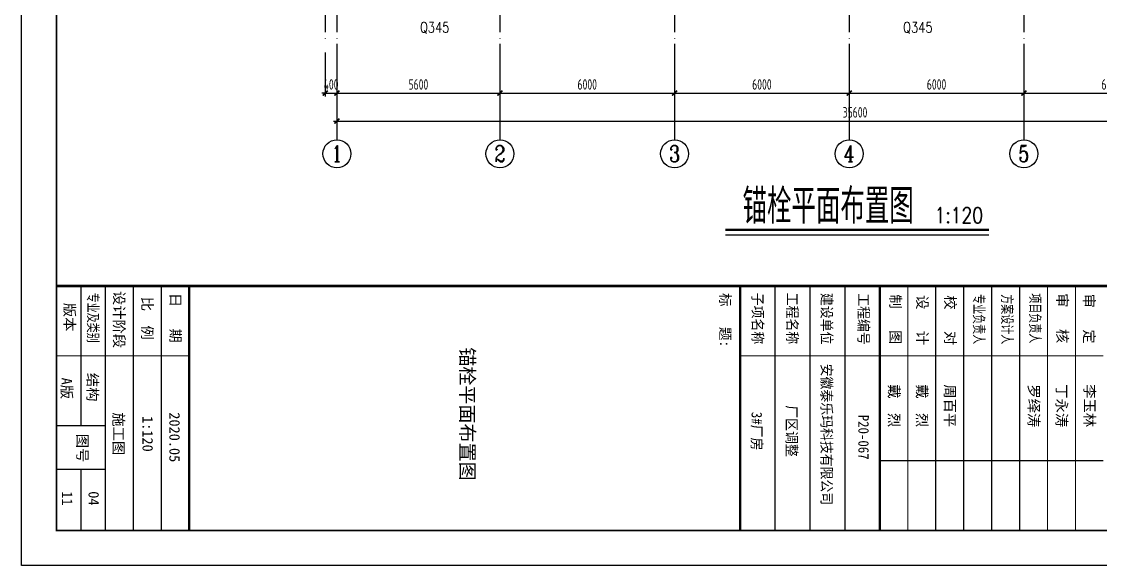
# Model space of a CAD drawing. Extents: x -1389621 to 57380, y -92505 to 283644.
# Drawn here: x -383095 to -346033, y 57648 to 76332 of the extents above; entities that cross this region are included whole.
import ezdxf
from ezdxf.enums import TextEntityAlignment as Align

# ---------------------------------------------------------------- set-up
doc = ezdxf.new("R2010")
doc.units = 0
doc.header["$LTSCALE"] = 100
doc.header["$MEASUREMENT"] = 0
doc.linetypes.add('DOTE', pattern=[2.42, 2, -0.2, 0.02, -0.2])
doc.linetypes.add('SOLID', pattern=[0])
doc.layers.get('0').update_dxf_attribs({"linetype": 'CONTINUOUS'})
doc.layers.get('Defpoints').update_dxf_attribs({"linetype": 'CONTINUOUS'})
for name, color, linetype in [('5图框', 7, 'CONTINUOUS'), ('AXIS', 3, 'CONTINUOUS'), ('AXIS_TEXT', 7, 'CONTINUOUS'), ('BORDER', 7, 'CONTINUOUS'), ('BZ_标准图框', 7, 'CONTINUOUS'), ('DIM', 3, 'CONTINUOUS'), ('DIM_SYMB', 3, 'CONTINUOUS'), ('DOTE', 1, 'DOTE'), ('PUB_DIM', 3, 'CONTINUOUS')]:
    doc.layers.add(name, color=color, linetype=linetype)
doc.layers.add('PUB_TEXT', color=7, linetype='CONTINUOUS', lineweight=15)
doc.styles.add('-宋体', font='SimSun.ttf')
doc.styles.add('_TCH_AXIS', font='COMPLEX', dxfattribs={"bigfont": 'GBCBIG'})
doc.styles.add('COMPLEX', font='COMPLEX')
doc.styles.add('ht', font='simhei.ttf', dxfattribs={"width": 0.8})
doc.styles.add('hztxt', font='txt', dxfattribs={"width": 0.7, "height": 10, "bigfont": 'hztxt.shx'})
doc.styles.add('TSSD_Dimension', font='tssdeng.shx', dxfattribs={"width": 0.7, "bigfont": 'hztxt.shx'})
doc.dimstyles.new('TSSD_100_100', dxfattribs={"dimtxt": 300, "dimasz": 100, "dimexe": 100, "dimexo": 250, "dimgap": 100, "dimtad": 1, "dimdec": 0, "dimzin": 0, "dimdsep": 46, "dimtxsty": 'TSSD_Dimension', "dimblk": 'ARCHTICK', "dimblk1": 'ARCHTICK', "dimblk2": 'ARCHTICK', "dimcen": 0, "dimdle": 100, "dimclrt": 7, "dimadec": 0, "dimazin": 0, "dimtfac": 1, "dimtdec": 0, "dimtix": 1, "dimtmove": 2, "dimatfit": 3, "dimfxl": 0, "dimtolj": 1, "dimtzin": 0, "dimarcsym": 0})

# ---------------------------------------------------------------- blocks, each defined once
blk = doc.blocks.new('_ArchTick')
at = {"color": 0, "linetype": 'ByBlock'}
blk.add_lwpolyline([(-0.71, -0.71, 0.5, 0.5, 0), (0.71, 0.71, 0.5, 0.5, 0)], format="xyseb", dxfattribs=at)
blk = doc.blocks.new('*D464')
at = {"layer": 'Defpoints', "color": 0, "ltscale": 100}
for p in [(-372663, 75567), (-372263, 75567), (-372263, 73873)]:
    blk.add_point(p, dxfattribs=at)
at = {"layer": 'DIM', "color": 0, "lineweight": -2, "ltscale": 100}
for p, q in [((-372663, 75267), (-372663, 73753)), ((-372263, 75267), (-372263, 73753)), ((-372663, 73873), (-372783, 73873)), ((-372663, 73873), (-372263, 73873)), ((-372263, 73873), (-372143, 73873))]:
    blk.add_line(p, q, dxfattribs=at)
at = {"layer": 'DIM', "color": 0, "lineweight": -2, "ltscale": 100, "xscale": 120, "yscale": 120, "zscale": 120}
blk.add_blockref('_ArchTick', (-372663, 73873), dxfattribs=at)
at = {"layer": 'DIM', "color": 0, "lineweight": -2, "ltscale": 100, "xscale": 120, "yscale": 120, "zscale": 120, "rotation": 180}
blk.add_blockref('_ArchTick', (-372263, 73873), dxfattribs=at)
at = {"layer": 'DIM', "color": 7, "ltscale": 100, "insert": (-372463, 74173), "char_height": 360, "attachment_point": 5, "style": 'TSSD_Dimension'}
blk.add_mtext('\\A1;400', dxfattribs=at)
blk = doc.blocks.new('*D465')
at = {"layer": 'Defpoints', "color": 0, "ltscale": 100}
for p in [(-372263, 75567), (-366663, 75567), (-366663, 73873)]:
    blk.add_point(p, dxfattribs=at)
at = {"layer": 'DIM', "color": 0, "lineweight": -2, "ltscale": 100}
for p, q in [((-372263, 75267), (-372263, 73753)), ((-366663, 75267), (-366663, 73753)), ((-372383, 73873), (-366543, 73873))]:
    blk.add_line(p, q, dxfattribs=at)
at = {"layer": 'DIM', "color": 0, "lineweight": -2, "ltscale": 100, "xscale": 120, "yscale": 120, "zscale": 120, "rotation": 180}
blk.add_blockref('_ArchTick', (-372263, 73873), dxfattribs=at)
at = {"layer": 'DIM', "color": 0, "lineweight": -2, "ltscale": 100, "xscale": 120, "yscale": 120, "zscale": 120}
blk.add_blockref('_ArchTick', (-366663, 73873), dxfattribs=at)
at = {"layer": 'DIM', "color": 7, "ltscale": 100, "insert": (-369463, 74173), "char_height": 360, "attachment_point": 5, "style": 'TSSD_Dimension'}
blk.add_mtext('\\A1;5600', dxfattribs=at)
blk = doc.blocks.new('*D466')
at = {"layer": 'Defpoints', "color": 0, "ltscale": 100}
for p in [(-366663, 75567), (-360663, 75567), (-360663, 73873)]:
    blk.add_point(p, dxfattribs=at)
at = {"layer": 'DIM', "color": 0, "lineweight": -2, "ltscale": 100}
for p, q in [((-366663, 75267), (-366663, 73753)), ((-360663, 75267), (-360663, 73753)), ((-366783, 73873), (-360543, 73873))]:
    blk.add_line(p, q, dxfattribs=at)
at = {"layer": 'DIM', "color": 0, "lineweight": -2, "ltscale": 100, "xscale": 120, "yscale": 120, "zscale": 120, "rotation": 180}
blk.add_blockref('_ArchTick', (-366663, 73873), dxfattribs=at)
at = {"layer": 'DIM', "color": 0, "lineweight": -2, "ltscale": 100, "xscale": 120, "yscale": 120, "zscale": 120}
blk.add_blockref('_ArchTick', (-360663, 73873), dxfattribs=at)
at = {"layer": 'DIM', "color": 7, "ltscale": 100, "insert": (-363663, 74173), "char_height": 360, "attachment_point": 5, "style": 'TSSD_Dimension'}
blk.add_mtext('\\A1;6000', dxfattribs=at)
blk = doc.blocks.new('*D467')
at = {"layer": 'Defpoints', "color": 0, "ltscale": 100}
for p in [(-360663, 75567), (-354663, 75567), (-354663, 73873)]:
    blk.add_point(p, dxfattribs=at)
at = {"layer": 'DIM', "color": 0, "lineweight": -2, "ltscale": 100}
for p, q in [((-360663, 75267), (-360663, 73753)), ((-354663, 75267), (-354663, 73753)), ((-360783, 73873), (-354543, 73873))]:
    blk.add_line(p, q, dxfattribs=at)
at = {"layer": 'DIM', "color": 0, "lineweight": -2, "ltscale": 100, "xscale": 120, "yscale": 120, "zscale": 120, "rotation": 180}
blk.add_blockref('_ArchTick', (-360663, 73873), dxfattribs=at)
at = {"layer": 'DIM', "color": 0, "lineweight": -2, "ltscale": 100, "xscale": 120, "yscale": 120, "zscale": 120}
blk.add_blockref('_ArchTick', (-354663, 73873), dxfattribs=at)
at = {"layer": 'DIM', "color": 7, "ltscale": 100, "insert": (-357663, 74173), "char_height": 360, "attachment_point": 5, "style": 'TSSD_Dimension'}
blk.add_mtext('\\A1;6000', dxfattribs=at)
blk = doc.blocks.new('*D468')
at = {"layer": 'Defpoints', "color": 0, "ltscale": 100}
for p in [(-354663, 75567), (-348663, 75567), (-348663, 73873)]:
    blk.add_point(p, dxfattribs=at)
at = {"layer": 'DIM', "color": 0, "lineweight": -2, "ltscale": 100}
for p, q in [((-354663, 75267), (-354663, 73753)), ((-348663, 75267), (-348663, 73753)), ((-354783, 73873), (-348543, 73873))]:
    blk.add_line(p, q, dxfattribs=at)
at = {"layer": 'DIM', "color": 0, "lineweight": -2, "ltscale": 100, "xscale": 120, "yscale": 120, "zscale": 120, "rotation": 180}
blk.add_blockref('_ArchTick', (-354663, 73873), dxfattribs=at)
at = {"layer": 'DIM', "color": 0, "lineweight": -2, "ltscale": 100, "xscale": 120, "yscale": 120, "zscale": 120}
blk.add_blockref('_ArchTick', (-348663, 73873), dxfattribs=at)
at = {"layer": 'DIM', "color": 7, "ltscale": 100, "insert": (-351663, 74173), "char_height": 360, "attachment_point": 5, "style": 'TSSD_Dimension'}
blk.add_mtext('\\A1;6000', dxfattribs=at)
blk = doc.blocks.new('*D469')
at = {"layer": 'Defpoints', "color": 0, "ltscale": 100}
for p in [(-348663, 75567), (-342663, 75567), (-342663, 73873)]:
    blk.add_point(p, dxfattribs=at)
at = {"layer": 'DIM', "color": 0, "lineweight": -2, "ltscale": 100}
for p, q in [((-348663, 75267), (-348663, 73753)), ((-342663, 75267), (-342663, 73753)), ((-348783, 73873), (-342543, 73873))]:
    blk.add_line(p, q, dxfattribs=at)
at = {"layer": 'DIM', "color": 0, "lineweight": -2, "ltscale": 100, "xscale": 120, "yscale": 120, "zscale": 120, "rotation": 180}
blk.add_blockref('_ArchTick', (-348663, 73873), dxfattribs=at)
at = {"layer": 'DIM', "color": 0, "lineweight": -2, "ltscale": 100, "xscale": 120, "yscale": 120, "zscale": 120}
blk.add_blockref('_ArchTick', (-342663, 73873), dxfattribs=at)
at = {"layer": 'DIM', "color": 7, "ltscale": 100, "insert": (-345663, 74173), "char_height": 360, "attachment_point": 5, "style": 'TSSD_Dimension'}
blk.add_mtext('\\A1;6000', dxfattribs=at)
blk = doc.blocks.new('*D471')
at = {"layer": 'Defpoints', "color": 0, "ltscale": 100}
for p in [(-372263, 75807), (-336663, 75807), (-336663, 72913)]:
    blk.add_point(p, dxfattribs=at)
at = {"layer": 'DIM', "color": 0, "lineweight": -2, "ltscale": 100}
for p, q in [((-372263, 75507), (-372263, 72793)), ((-336663, 75507), (-336663, 72793)), ((-372383, 72913), (-336543, 72913))]:
    blk.add_line(p, q, dxfattribs=at)
at = {"layer": 'DIM', "color": 0, "lineweight": -2, "ltscale": 100, "xscale": 120, "yscale": 120, "zscale": 120, "rotation": 180}
blk.add_blockref('_ArchTick', (-372263, 72913), dxfattribs=at)
at = {"layer": 'DIM', "color": 0, "lineweight": -2, "ltscale": 100, "xscale": 120, "yscale": 120, "zscale": 120}
blk.add_blockref('_ArchTick', (-336663, 72913), dxfattribs=at)
at = {"layer": 'DIM', "color": 7, "ltscale": 100, "insert": (-354463, 73213), "char_height": 360, "attachment_point": 5, "style": 'TSSD_Dimension'}
blk.add_mtext('\\A1;35600', dxfattribs=at)
blk = doc.blocks.new('A$C064F2E3D')
at = {"layer": 'BZ_标准图框'}
for points, const_width in [([(35, 0), (35, 57400)], 70), ([(2035, 19571), (2035, 29971)], 35), ([(5035, 23570), (5035, 29971)], 35), ([(35, 29171), (7035, 29171)], 35), ([(35, 28371), (7035, 28371)], 35), ([(35, 27571), (7035, 27571)], 35), ([(35, 26771), (7035, 26771)], 35), ([(35, 25971), (7035, 25971)], 35), ([(35, 25171), (7035, 25171)], 35), ([(35, 24371), (7035, 24371)], 35), ([(35, 24371), (7035, 24371)], 35), ([(35, 23571), (7035, 23571)], 70), ([(35, 22571), (7035, 22571)], 35), ([(35, 21571), (7035, 21571)], 35), ([(35, 20571), (7035, 20571)], 35), ([(35, 19571), (7035, 19571)], 70), ([(35, 3800), (7035, 3800)], 70), ([(2035, 1400), (2035, 3800)], 35), ([(35, 3000), (7035, 3000)], 35), ([(35, 2200), (7035, 2200)], 35), ([(35, 1400), (7035, 1400)], 35), ([(35, 1400), (7035, 1400)], 35), ([(2035, 0), (2035, 1400)], 35), ([(4035, 0), (4035, 1400)], 35), ([(5285, 0), (5285, 1400)], 35), ([(35, 700), (4035, 700)], 35), ([(5285, 700), (7035, 700)], 35)]:
    blk.add_lwpolyline(points, dxfattribs=dict(at, const_width=const_width))
at = {"layer": 'BZ_标准图框', "style": 'ht'}
for s, p in [('审   定', (256, 29413)), ('李玉林', (2850, 29429)), ('审   核', (243, 28647)), ('丁永涛', (2850, 28629)), ('罗绎涛', (2850, 27829)), ('校   对', (302, 25439)), ('周百平', (2850, 25429)), ('设   计', (297, 24637)), ('戴  烈', (2850, 24629)), ('制   图', (274, 23868)), ('戴  烈', (2850, 23829)), ('日   期', (233, 3257)), ('2020.05', (3652, 3232)), ('比  例', (345, 2447)), ('设计阶段', (176, 1644)), ('施工图', (3653, 1628)), ('结构', (2524, 883)), ('图号', (4266, 595)), ('版本 ', (518, 224)), ('A版', (2659, 143)), ('11', (5912, 158))]:
    blk.add_text(s, height=300, dxfattribs=at).set_placement(p)
for s, width, p in [('项目负责人', 0.7, (244, 27871)), ('方案设计人', 0.7, (271, 27069)), ('专业负责人', 0.7, (270, 26262)), ('工程编号', 0.9, (244, 22956)), ('P20-067', 0.9, (3721, 22956)), ('建设单位', 0.9, (236, 21902)), ('安徽泰乐玛科技有限公司', 0.9, (2261, 21899)), ('工程名称', 0.9, (229, 20916)), ('厂区调整', 0.9, (3451, 20899)), ('子项名称', 0.9, (229, 19925)), ('3#厂房', 0.9, (3638, 19899)), ('标   题:', 0.95, (237, 18995)), ('专业及类别', 0.7, (228, 898))]:
    blk.add_text(s, height=300, dxfattribs=dict(at, width=width)).set_placement(p)
blk = doc.blocks.new('_AXISO')
blk.add_circle((0, 0), 0.5)
at = {"layer": 'AXIS_TEXT', "style": 'COMPLEX', "width": 1.041667}
blk.add_attdef('A', text='', height=0.56, dxfattribs=at).set_placement((-0.25, -0.28), (0.25, -0.28), align=Align.FIT)

msp = doc.modelspace()

# ---------------------------------------------------------------- linework, layer by layer
at = {"layer": 'AXIS'}
for p, q in [((-372262.633, 75566.574), (-372262.633, 72269.225)), ((-366662.633, 75566.574), (-366662.633, 72269.225)), ((-360662.633, 75566.574), (-360662.633, 72269.225)), ((-354662.633, 75566.574), (-354662.633, 72269.225)), ((-348662.633, 75566.574), (-348662.633, 72269.225))]:
    msp.add_line(p, q, dxfattribs=at)
at = {"layer": 'BORDER'}
msp.add_lwpolyline([(-383095.485, 57648.326), (-383095.485, 158568.326), (-311815.485, 158568.326), (-311815.485, 57648.326)], close=True, dxfattribs=at)
at = {"layer": 'BORDER', "const_width": 60}
msp.add_lwpolyline([(-381895.485, 58848.326), (-381895.485, 155568.326), (-313015.485, 155568.326), (-313015.485, 58848.326)], close=True, dxfattribs=at)
at = {"layer": 'DIM_SYMB', "const_width": 84}
msp.add_lwpolyline([(-358913.5, 69175.028), (-349862.941, 69175.028)], dxfattribs=at)
at = {"layer": 'DIM_SYMB'}
msp.add_lwpolyline([(-358913.5, 69007.028), (-349862.941, 69007.028)], dxfattribs=at)
at = {"layer": 'DOTE', "linetype": 'DOTE', "ltscale": 10}
for p, q in [((-372662.633, 150566.574), (-372662.633, 75566.574)), ((-372262.633, 150566.574), (-372262.633, 75566.574)), ((-366662.633, 150566.574), (-366662.633, 75566.574)), ((-360662.633, 150566.574), (-360662.633, 75566.574)), ((-354662.633, 150566.574), (-354662.633, 75566.574)), ((-348662.633, 150566.574), (-348662.633, 75566.574))]:
    msp.add_line(p, q, dxfattribs=at)

# ---------------------------------------------------------------- block references
at = {"xscale": 1.2, "yscale": 1.2, "zscale": 1.2, "rotation": 270}
msp.add_blockref('A$C064F2E3D', (-381895.485, 67290.325), dxfattribs=at)
at = {"layer": 'AXIS'}
ref = msp.add_blockref('_AXISO', (-372263.425, 71789.225), dxfattribs=dict(at, xscale=960, yscale=960, zscale=960))
ref.add_attrib('A', '1', dxfattribs={"layer": 'AXIS_TEXT', "ltscale": 0.5, "height": 559.138, "style": '_TCH_AXIS', "width": 1.555556}).set_placement((-372449.804, 71509.656), (-372077.045, 71509.656), align=Align.FIT)
ref = msp.add_blockref('_AXISO', (-366663.425, 71789.225), dxfattribs=dict(at, xscale=960, yscale=960, zscale=960))
ref.add_attrib('A', '2', dxfattribs={"layer": 'AXIS_TEXT', "ltscale": 0.5, "height": 559.138, "style": '_TCH_AXIS'}).set_placement((-366849.804, 71509.656), (-366477.045, 71509.656), align=Align.FIT)
ref = msp.add_blockref('_AXISO', (-360663.425, 71789.225), dxfattribs=dict(at, xscale=960, yscale=960, zscale=960))
ref.add_attrib('A', '3', dxfattribs={"layer": 'AXIS_TEXT', "ltscale": 0.5, "height": 559.138, "style": '_TCH_AXIS'}).set_placement((-360849.804, 71509.656), (-360477.045, 71509.656), align=Align.FIT)
ref = msp.add_blockref('_AXISO', (-354663.425, 71789.225), dxfattribs=dict(at, xscale=960, yscale=960, zscale=960))
ref.add_attrib('A', '4', dxfattribs={"layer": 'AXIS_TEXT', "ltscale": 0.5, "height": 559.138, "style": '_TCH_AXIS', "width": 0.875}).set_placement((-354849.804, 71509.656), (-354477.045, 71509.656), align=Align.FIT)
ref = msp.add_blockref('_AXISO', (-348663.425, 71789.225), dxfattribs=dict(at, xscale=960, yscale=960, zscale=960))
ref.add_attrib('A', '5', dxfattribs={"layer": 'AXIS_TEXT', "ltscale": 0.5, "height": 559.138, "style": '_TCH_AXIS'}).set_placement((-348849.804, 71509.656), (-348477.045, 71509.656), align=Align.FIT)

# ---------------------------------------------------------------- texts
at = {"style": 'hztxt', "width": 0.8}
msp.add_text('1:120', height=540, dxfattribs=at).set_placement((-351731.331, 69407.577))
at = {"layer": '5图框', "style": 'hztxt', "width": 0.7}
msp.add_text('锚栓平面布置图', height=1200, dxfattribs=at).set_placement((-358326.144, 69385.794))
at = {"layer": 'BZ_标准图框', "style": 'ht'}
for s, height, p in [('1:120', 359.9856, (-378941.638, 62778.112)), ('04', 360, (-380795.611, 60195.837))]:
    msp.add_text(s, height=height, rotation=270, dxfattribs=at).set_placement(p)
at = {"layer": 'PUB_DIM', "color": 7, "linetype": 'Continuous', "style": 'hztxt', "width": 0.8}
for p in [(-368904.221, 76117.997), (-352304.221, 76117.997)]:
    msp.add_text('Q345', height=360, dxfattribs=at).set_placement(p, align=Align.MIDDLE)
at = {"layer": 'PUB_TEXT', "linetype": 'SOLID', "style": '-宋体'}
msp.add_text('锚栓平面布置图', height=480, rotation=270, dxfattribs=at).set_placement((-368020.42, 65142.154))

# ---------------------------------------------------------------- dimensions: what is measured, and where the dimension line sits
at = {"layer": 'DIM', "ltscale": 100}
for p1, p2, distance, picture, middle in [((-372262.633, 75806.574), (-336662.633, 75806.574), -2893.459, '*D471', (-354462.633, 73213.114)), ((-372662.633, 75566.574), (-372262.633, 75566.574), -1693.459, '*D464', (-372462.633, 74173.114)), ((-372262.633, 75566.574), (-366662.633, 75566.574), -1693.459, '*D465', (-369462.633, 74173.114)), ((-366662.633, 75566.574), (-360662.633, 75566.574), -1693.459, '*D466', (-363662.633, 74173.114)), ((-360662.633, 75566.574), (-354662.633, 75566.574), -1693.459, '*D467', (-357662.633, 74173.114)), ((-354662.633, 75566.574), (-348662.633, 75566.574), -1693.459, '*D468', (-351662.633, 74173.114)), ((-348662.633, 75566.574), (-342662.633, 75566.574), -1693.459, '*D469', (-345662.633, 74173.114))]:
    dim = msp.add_aligned_dim(p1=p1, p2=p2, distance=distance, dimstyle='TSSD_100_100', override={"dimscale": 1.2}, dxfattribs=at)
    dim.commit()
    dim.dimension.update_dxf_attribs({"geometry": picture, "text_midpoint": middle})

doc.saveas('drawing.dxf')
